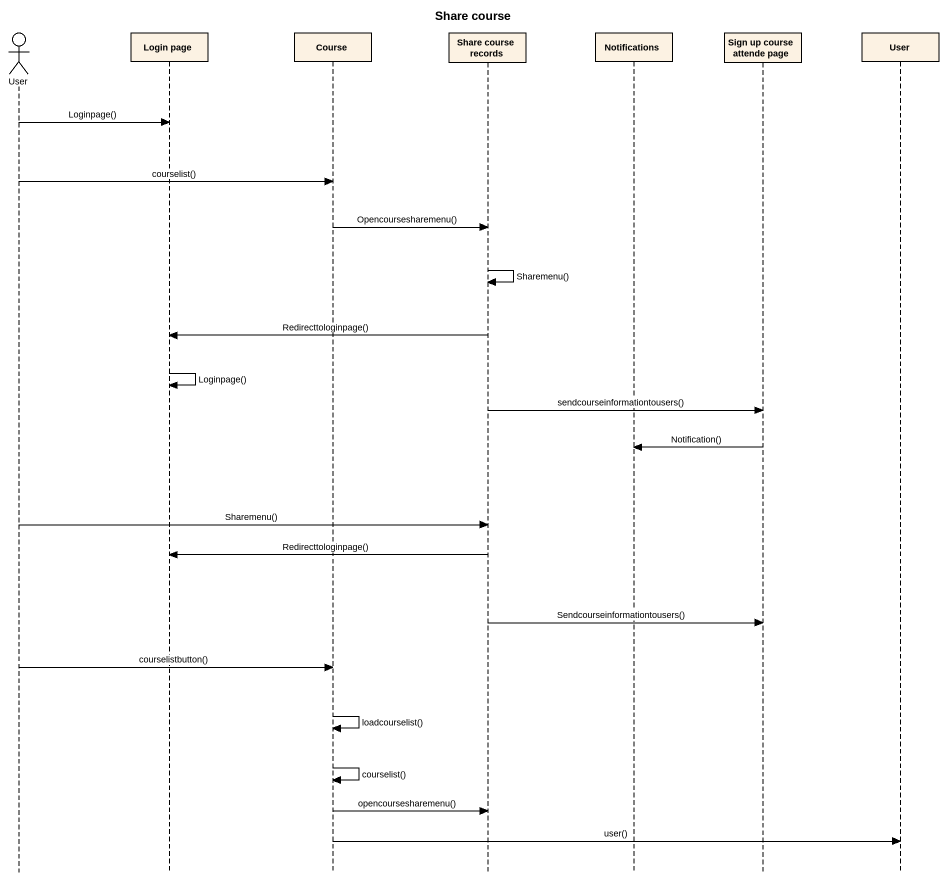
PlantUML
@startuml
title Share course
hide footbox
actor User
participant "Login page" as Login_page
participant Course
participant "Share course records" as Share_course_records
participant Notifications
participant "Sign up course attende page" as Sign_up_course_attende_page
participant "User" as User_2

User -> Login_page : Loginpage()
User -> Course : courselist()
Course -> Share_course_records : Opencoursesharemenu()
Share_course_records -> Share_course_records : Sharemenu()
Share_course_records -> Login_page : Redirecttologinpage()
Login_page -> Login_page : Loginpage()
Share_course_records -> Sign_up_course_attende_page : sendcourseinformationtousers()
Sign_up_course_attende_page -> Notifications : Notification()
User -> Share_course_records : Sharemenu()
Share_course_records -> Login_page : Redirecttologinpage()
Share_course_records -> Sign_up_course_attende_page : Sendcourseinformationtousers()
User -> Course : courselistbutton()
Course -> Course : loadcourselist()
Course -> Course : courselist()
Course -> Share_course_records : opencoursesharemenu()
Course -> User_2 : user()
@enduml
